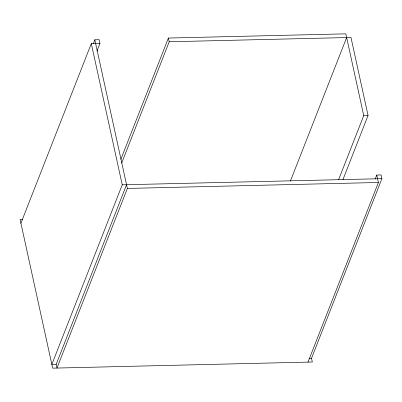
<?xml version="1.0" encoding="UTF-8"?>
<svg xmlns="http://www.w3.org/2000/svg" width="402" height="402" viewBox="0 0 402 402"><rect width="100%" height="100%" fill="white"/><g stroke="black" fill="none" stroke-linecap="round" stroke-linejoin="round"><path stroke-width="0.6" d="M20.914 223.236L91.304 43.612L99.962 43.406L99.148 39.692L94.822 39.793L93.219 43.878M96.993 50.989L99.962 43.406M120.856 159.353L168.393 38.049L345.831 33.843L363.735 115.595L338.595 179.744M121.67 163.066L169.207 41.768L168.393 38.049M91.304 43.612L122.233 184.819L51.843 364.438L56.169 364.338L126.56 184.714M94.822 39.793L127.374 188.432L56.983 368.051L56.169 364.338M290.42 181.026L346.645 37.562M342.926 179.644L368.066 115.495L350.971 37.456L169.207 41.768M375.156 179.131L376.759 175.051L381.086 174.95L381.9 178.664L311.51 358.282L312.319 362.001L52.657 368.157L20.1 219.517L22.572 219.457M307.992 362.101L378.388 182.483L376.759 175.051M363.735 115.595L368.066 115.495M122.233 184.819L381.9 178.664M127.374 188.432L378.388 182.483M309.032 358.343L311.51 358.282"/></g></svg>
